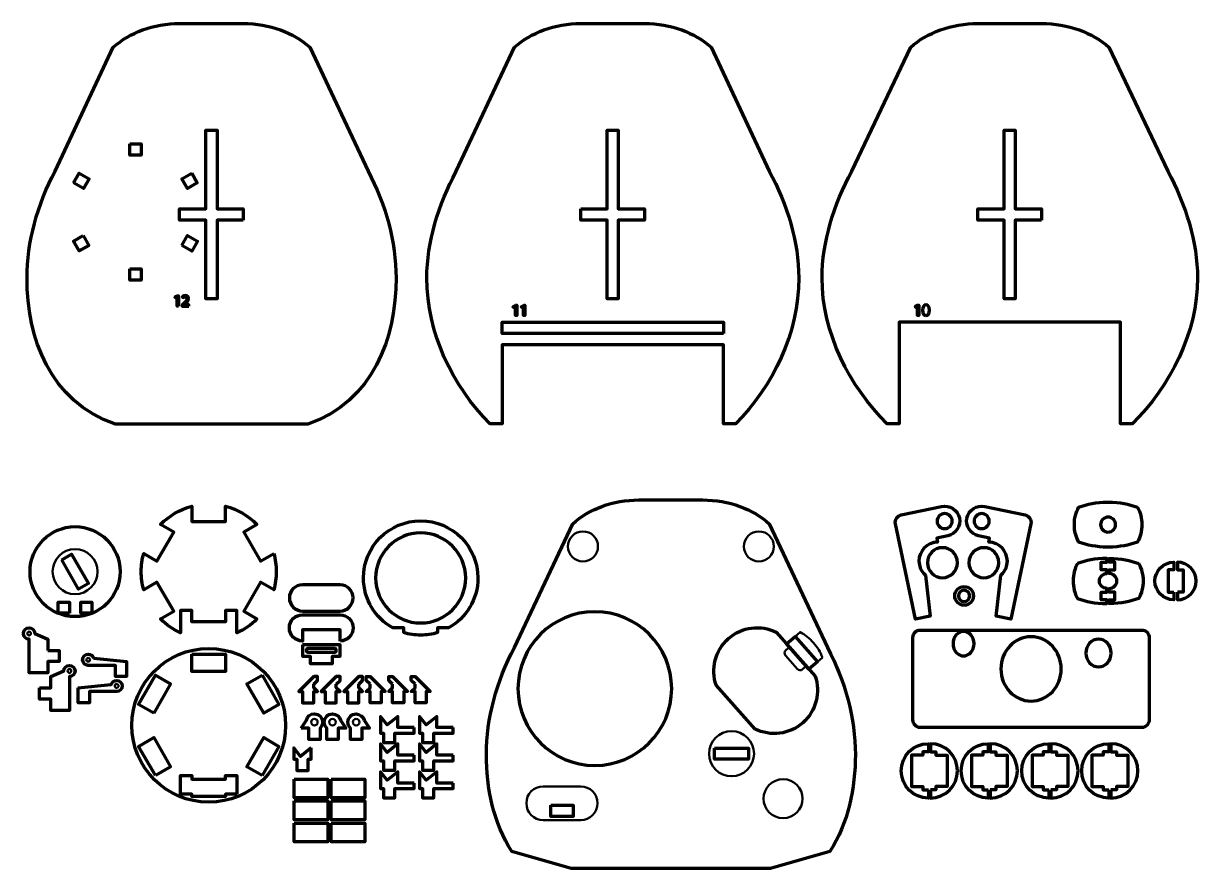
# Model space of a CAD drawing. Header units: inches. Extents: x 589 to 2016, y -1839 to -951.
# Drawn here: x 624.1 to 937.1, y -1176.3 to -950.9 of the extents above; entities that cross this region are included whole.
import ezdxf

# ---------------------------------------------------------------- set-up
doc = ezdxf.new("R2010")
doc.units = ezdxf.units.IN
doc.header["$MEASUREMENT"] = 0
doc.layers.add('Layer 1', color=7, linetype='Continuous')

# ---------------------------------------------------------------- blocks, each defined once
blk = doc.blocks.new('block 291')
at = {"layer": 'Layer 1', "color": 18, "lineweight": 80, "true_color": 0x010101}
blk.add_open_spline([(714.91, -1136.74), (714.68, -1135.77), (713.81, -1135.04), (712.77, -1135.04), (711.56, -1135.04), (710.58, -1136.03), (710.58, -1137.24), (710.58, -1137.88), (710.85, -1138.45), (711.27, -1138.85), (711.27, -1138.85), (711.27, -1141.84), (711.27, -1141.84), (711.27, -1141.84), (714.28, -1141.84), (714.28, -1141.84), (714.28, -1141.84), (714.28, -1138.85), (714.28, -1138.85), (714.28, -1138.85), (716.33, -1138.85), (716.33, -1138.85), (716.33, -1138.85), (714.91, -1136.74), (714.91, -1136.74)], degree=3, knots=[0, 0, 0, 0, 1, 1, 1, 2, 2, 2, 3, 3, 3, 4, 4, 4, 5, 5, 5, 6, 6, 6, 7, 7, 7, 8, 8, 8, 8], dxfattribs=at)
at = {"layer": 'Layer 1', "color": 240, "lineweight": 50, "true_color": 0xec2227}
blk.add_open_spline([(712.77, -1136.37), (713.25, -1136.37), (713.64, -1136.76), (713.64, -1137.24), (713.64, -1137.72), (713.25, -1138.11), (712.77, -1138.11), (712.29, -1138.11), (711.91, -1137.72), (711.91, -1137.24), (711.91, -1136.76), (712.29, -1136.37), (712.77, -1136.37)], degree=3, knots=[0, 0, 0, 0, 1, 1, 1, 2, 2, 2, 3, 3, 3, 4, 4, 4, 4], dxfattribs=at)
blk = doc.blocks.new('block 292')
at = {"layer": 'Layer 1', "color": 18, "lineweight": 80, "true_color": 0x010101}
blk.add_open_spline([(708.61, -1136.74), (708.38, -1135.77), (707.51, -1135.04), (706.47, -1135.04), (705.26, -1135.04), (704.27, -1136.03), (704.27, -1137.24), (704.27, -1137.88), (704.54, -1138.45), (704.97, -1138.85), (704.97, -1138.85), (704.97, -1141.84), (704.97, -1141.84), (704.97, -1141.84), (707.97, -1141.84), (707.97, -1141.84), (707.97, -1141.84), (707.97, -1138.85), (707.97, -1138.85), (707.97, -1138.85), (710.03, -1138.85), (710.03, -1138.85), (710.03, -1138.85), (708.61, -1136.74), (708.61, -1136.74)], degree=3, knots=[0, 0, 0, 0, 1, 1, 1, 2, 2, 2, 3, 3, 3, 4, 4, 4, 5, 5, 5, 6, 6, 6, 7, 7, 7, 8, 8, 8, 8], dxfattribs=at)
at = {"layer": 'Layer 1', "color": 240, "lineweight": 50, "true_color": 0xec2227}
blk.add_open_spline([(706.47, -1136.37), (706.95, -1136.37), (707.34, -1136.76), (707.34, -1137.24), (707.34, -1137.72), (706.95, -1138.11), (706.47, -1138.11), (705.99, -1138.11), (705.6, -1137.72), (705.6, -1137.24), (705.6, -1136.76), (705.99, -1136.37), (706.47, -1136.37)], degree=3, knots=[0, 0, 0, 0, 1, 1, 1, 2, 2, 2, 3, 3, 3, 4, 4, 4, 4], dxfattribs=at)
blk = doc.blocks.new('block 293')
at = {"layer": 'Layer 1', "color": 18, "lineweight": 80, "true_color": 0x010101}
blk.add_open_spline([(698.07, -1138.85), (698.07, -1138.85), (700.13, -1138.85), (700.13, -1138.85), (700.13, -1138.85), (700.13, -1141.84), (700.13, -1141.84), (700.13, -1141.84), (703.13, -1141.84), (703.13, -1141.84), (703.13, -1141.84), (703.13, -1138.85), (703.13, -1138.85), (703.56, -1138.44), (703.83, -1137.88), (703.83, -1137.24), (703.83, -1136.03), (702.85, -1135.04), (701.63, -1135.04), (700.6, -1135.04), (699.73, -1135.76), (699.49, -1136.73), (699.49, -1136.73), (698.07, -1138.85), (698.07, -1138.85)], degree=3, knots=[0, 0, 0, 0, 1, 1, 1, 2, 2, 2, 3, 3, 3, 4, 4, 4, 5, 5, 5, 6, 6, 6, 7, 7, 7, 8, 8, 8, 8], dxfattribs=at)
at = {"layer": 'Layer 1', "color": 240, "lineweight": 50, "true_color": 0xec2227}
blk.add_open_spline([(701.63, -1136.37), (702.11, -1136.37), (702.5, -1136.76), (702.5, -1137.24), (702.5, -1137.72), (702.11, -1138.11), (701.63, -1138.11), (701.15, -1138.11), (700.76, -1137.72), (700.76, -1137.24), (700.76, -1136.76), (701.15, -1136.37), (701.63, -1136.37)], degree=3, knots=[0, 0, 0, 0, 1, 1, 1, 2, 2, 2, 3, 3, 3, 4, 4, 4, 4], dxfattribs=at)
blk = doc.blocks.new('block 294')
at = {"layer": 'Layer 1', "color": 18, "lineweight": 80, "true_color": 0x010101}
blk.add_open_spline([(642.76, -1120.17), (642.57, -1119.56), (642, -1119.11), (641.33, -1119.11), (640.5, -1119.11), (639.83, -1119.78), (639.83, -1120.61), (639.83, -1121.44), (640.5, -1122.11), (641.33, -1122.11), (641.33, -1122.11), (648.58, -1122.11), (648.58, -1122.11), (648.58, -1122.11), (648.58, -1125.11), (648.58, -1125.11), (648.58, -1125.11), (651.58, -1125.11), (651.58, -1125.11), (651.58, -1125.11), (651.58, -1122.11), (651.58, -1122.11), (651.58, -1122.11), (651.58, -1121.11), (651.58, -1121.11), (651.58, -1121.11), (642.76, -1120.17), (642.76, -1120.17)], degree=3, knots=[0, 0, 0, 0, 1, 1, 1, 2, 2, 2, 3, 3, 3, 4, 4, 4, 5, 5, 5, 6, 6, 6, 7, 7, 7, 8, 8, 8, 9, 9, 9, 9], dxfattribs=at)
at = {"layer": 'Layer 1', "color": 240, "lineweight": 50, "true_color": 0xec2227}
blk.add_open_spline([(641.33, -1120.11), (641.61, -1120.11), (641.83, -1120.33), (641.83, -1120.61), (641.83, -1120.89), (641.61, -1121.11), (641.33, -1121.11), (641.05, -1121.11), (640.83, -1120.89), (640.83, -1120.61), (640.83, -1120.33), (641.05, -1120.11), (641.33, -1120.11)], degree=3, knots=[0, 0, 0, 0, 1, 1, 1, 2, 2, 2, 3, 3, 3, 4, 4, 4, 4], dxfattribs=at)
blk = doc.blocks.new('block 295')
at = {"layer": 'Layer 1', "color": 18, "lineweight": 80, "true_color": 0x010101}
for points in [[(634.28, -1093.96), (636.88, -1092.46), (641.38, -1100.26), (638.78, -1101.75), (634.28, -1093.96)], [(636.33, -1108.21), (633.33, -1108.21), (633.33, -1105.21), (636.33, -1105.21), (636.33, -1108.21)], [(642.33, -1108.21), (639.33, -1108.21), (639.33, -1105.21), (642.33, -1105.21), (642.33, -1108.21)]]:
    blk.add_lwpolyline(points, dxfattribs=at)
blk.add_open_spline([(637.83, -1085.11), (631.2, -1085.11), (625.83, -1090.48), (625.83, -1097.11), (625.83, -1103.74), (631.2, -1109.11), (637.83, -1109.11), (644.46, -1109.11), (649.83, -1103.74), (649.83, -1097.11), (649.83, -1090.48), (644.46, -1085.11), (637.83, -1085.11)], degree=3, knots=[0, 0, 0, 0, 1, 1, 1, 2, 2, 2, 3, 3, 3, 4, 4, 4, 4], dxfattribs=at)
at = {"layer": 'Layer 1', "color": 240, "lineweight": 50, "true_color": 0xec2227}
blk.add_open_spline([(637.83, -1091.11), (641.15, -1091.11), (643.83, -1093.8), (643.83, -1097.11), (643.83, -1100.42), (641.15, -1103.11), (637.83, -1103.11), (634.52, -1103.11), (631.83, -1100.42), (631.83, -1097.11), (631.83, -1093.8), (634.52, -1091.11), (637.83, -1091.11)], degree=3, knots=[0, 0, 0, 0, 1, 1, 1, 2, 2, 2, 3, 3, 3, 4, 4, 4, 4], dxfattribs=at)
blk = doc.blocks.new('block 296')
at = {"layer": 'Layer 1', "color": 18, "lineweight": 80, "true_color": 0x010101}
blk.add_open_spline([(630.58, -1118.11), (630.58, -1118.11), (630.58, -1115.11), (630.58, -1115.11), (630.58, -1115.11), (627.08, -1113.61), (627.08, -1113.61), (627.08, -1112.78), (626.41, -1112.11), (625.58, -1112.11), (624.75, -1112.11), (624.08, -1112.78), (624.08, -1113.61), (624.08, -1114.44), (624.75, -1115.11), (625.58, -1115.11), (625.58, -1115.11), (625.58, -1124.11), (625.58, -1124.11), (625.58, -1124.11), (630.58, -1124.11), (630.58, -1124.11), (630.58, -1124.11), (630.58, -1121.11), (630.58, -1121.11), (630.58, -1121.11), (633.58, -1121.11), (633.58, -1121.11), (633.58, -1121.11), (633.58, -1118.11), (633.58, -1118.11), (633.58, -1118.11), (630.58, -1118.11), (630.58, -1118.11)], degree=3, knots=[0, 0, 0, 0, 1, 1, 1, 2, 2, 2, 3, 3, 3, 4, 4, 4, 5, 5, 5, 6, 6, 6, 7, 7, 7, 8, 8, 8, 9, 9, 9, 10, 10, 10, 11, 11, 11, 11], dxfattribs=at)
at = {"layer": 'Layer 1', "color": 240, "lineweight": 50, "true_color": 0xec2227}
blk.add_open_spline([(625.58, -1113.11), (625.86, -1113.11), (626.08, -1113.33), (626.08, -1113.61), (626.08, -1113.89), (625.86, -1114.11), (625.58, -1114.11), (625.3, -1114.11), (625.08, -1113.89), (625.08, -1113.61), (625.08, -1113.33), (625.3, -1113.11), (625.58, -1113.11)], degree=3, knots=[0, 0, 0, 0, 1, 1, 1, 2, 2, 2, 3, 3, 3, 4, 4, 4, 4], dxfattribs=at)
blk = doc.blocks.new('block 297')
at = {"layer": 'Layer 1', "color": 18, "lineweight": 80, "true_color": 0x010101}
blk.add_open_spline([(638.66, -1128.11), (638.66, -1128.11), (638.66, -1129.11), (638.66, -1129.11), (638.66, -1129.11), (638.66, -1132.11), (638.66, -1132.11), (638.66, -1132.11), (641.66, -1132.11), (641.66, -1132.11), (641.66, -1132.11), (641.66, -1129.11), (641.66, -1129.11), (641.66, -1129.11), (648.92, -1129.11), (648.92, -1129.11), (649.74, -1129.11), (650.42, -1128.44), (650.42, -1127.61), (650.42, -1126.78), (649.74, -1126.11), (648.92, -1126.11), (648.24, -1126.11), (647.68, -1126.56), (647.49, -1127.17), (647.49, -1127.17), (638.66, -1128.11), (638.66, -1128.11)], degree=3, knots=[0, 0, 0, 0, 1, 1, 1, 2, 2, 2, 3, 3, 3, 4, 4, 4, 5, 5, 5, 6, 6, 6, 7, 7, 7, 8, 8, 8, 9, 9, 9, 9], dxfattribs=at)
at = {"layer": 'Layer 1', "color": 240, "lineweight": 50, "true_color": 0xec2227}
blk.add_open_spline([(648.91, -1127.11), (649.19, -1127.11), (649.41, -1127.33), (649.41, -1127.61), (649.41, -1127.89), (649.19, -1128.11), (648.91, -1128.11), (648.63, -1128.11), (648.41, -1127.89), (648.41, -1127.61), (648.41, -1127.33), (648.63, -1127.11), (648.91, -1127.11)], degree=3, knots=[0, 0, 0, 0, 1, 1, 1, 2, 2, 2, 3, 3, 3, 4, 4, 4, 4], dxfattribs=at)
blk = doc.blocks.new('block 298')
at = {"layer": 'Layer 1', "color": 18, "lineweight": 80, "true_color": 0x010101}
blk.add_open_spline([(628.33, -1128.11), (628.33, -1128.11), (628.33, -1131.11), (628.33, -1131.11), (628.33, -1131.11), (631.33, -1131.11), (631.33, -1131.11), (631.33, -1131.11), (631.33, -1134.11), (631.33, -1134.11), (631.33, -1134.11), (636.33, -1134.11), (636.33, -1134.11), (636.33, -1134.11), (636.33, -1125.11), (636.33, -1125.11), (637.16, -1125.11), (637.83, -1124.44), (637.83, -1123.61), (637.83, -1122.78), (637.16, -1122.11), (636.33, -1122.11), (635.5, -1122.11), (634.83, -1122.78), (634.83, -1123.61), (634.83, -1123.61), (631.33, -1125.11), (631.33, -1125.11), (631.33, -1125.11), (631.33, -1128.11), (631.33, -1128.11), (631.33, -1128.11), (628.33, -1128.11), (628.33, -1128.11)], degree=3, knots=[0, 0, 0, 0, 1, 1, 1, 2, 2, 2, 3, 3, 3, 4, 4, 4, 5, 5, 5, 6, 6, 6, 7, 7, 7, 8, 8, 8, 9, 9, 9, 10, 10, 10, 11, 11, 11, 11], dxfattribs=at)
at = {"layer": 'Layer 1', "color": 240, "lineweight": 50, "true_color": 0xec2227}
blk.add_open_spline([(636.33, -1123.11), (636.61, -1123.11), (636.83, -1123.33), (636.83, -1123.61), (636.83, -1123.89), (636.61, -1124.11), (636.33, -1124.11), (636.05, -1124.11), (635.83, -1123.89), (635.83, -1123.61), (635.83, -1123.33), (636.05, -1123.11), (636.33, -1123.11)], degree=3, knots=[0, 0, 0, 0, 1, 1, 1, 2, 2, 2, 3, 3, 3, 4, 4, 4, 4], dxfattribs=at)
blk = doc.blocks.new('block 299')
at = {"layer": 'Layer 1', "color": 18, "lineweight": 80, "true_color": 0x010101}
for points in [[(905.07, -1094.96), (907.48, -1094.11), (909.56, -1093.6), (912.92, -1093.6), (912.92, -1093.6), (912.92, -1094.6), (912.92, -1094.6), (912.92, -1094.6), (911.43, -1094.6), (911.43, -1094.6), (911.43, -1094.6), (911.43, -1096.6), (911.43, -1096.6), (911.43, -1096.6), (912.92, -1096.6), (912.92, -1096.6), (912.92, -1096.6), (912.92, -1097.6), (912.92, -1097.6), (911.82, -1097.6), (910.92, -1098.5), (910.92, -1099.6), (910.92, -1100.71), (911.82, -1101.6), (912.92, -1101.6), (912.92, -1101.6), (912.92, -1102.6), (912.92, -1102.6), (912.92, -1102.6), (911.42, -1102.6), (911.42, -1102.6), (911.42, -1102.6), (911.42, -1104.6), (911.42, -1104.6), (911.42, -1104.6), (912.92, -1104.6), (912.92, -1104.6), (912.92, -1104.6), (912.92, -1105.6), (912.92, -1105.6), (909.56, -1105.6), (907.48, -1105.1), (905.07, -1104.25), (904.34, -1102.86), (903.92, -1101.28), (903.92, -1099.6), (903.92, -1097.92), (904.34, -1096.34), (905.07, -1094.96)], [(921.42, -1094.96), (919.01, -1094.11), (916.93, -1093.6), (913.57, -1093.6), (913.57, -1093.6), (913.57, -1094.6), (913.57, -1094.6), (913.57, -1094.6), (915.06, -1094.6), (915.06, -1094.6), (915.06, -1094.6), (915.06, -1096.6), (915.06, -1096.6), (915.06, -1096.6), (913.57, -1096.6), (913.57, -1096.6), (913.57, -1096.6), (913.57, -1097.6), (913.57, -1097.6), (914.67, -1097.6), (915.57, -1098.5), (915.57, -1099.6), (915.57, -1100.71), (914.67, -1101.6), (913.57, -1101.6), (913.57, -1101.6), (913.57, -1102.6), (913.57, -1102.6), (913.57, -1102.6), (915.07, -1102.6), (915.07, -1102.6), (915.07, -1102.6), (915.07, -1104.6), (915.07, -1104.6), (915.07, -1104.6), (913.57, -1104.6), (913.57, -1104.6), (913.57, -1104.6), (913.57, -1105.6), (913.57, -1105.6), (916.93, -1105.6), (919.01, -1105.1), (921.42, -1104.25), (922.15, -1102.86), (922.57, -1101.28), (922.57, -1099.6), (922.57, -1097.92), (922.15, -1096.34), (921.42, -1094.96)]]:
    blk.add_open_spline(points, degree=3, knots=[0, 0, 0, 0, 1, 1, 1, 2, 2, 2, 3, 3, 3, 4, 4, 4, 5, 5, 5, 6, 6, 6, 7, 7, 7, 8, 8, 8, 9, 9, 9, 10, 10, 10, 11, 11, 11, 12, 12, 12, 13, 13, 13, 14, 14, 14, 15, 15, 15, 16, 16, 16, 16], dxfattribs=at)
blk = doc.blocks.new('block 302')
at = {"layer": 'Layer 1', "color": 18, "lineweight": 80, "true_color": 0x010101}
for points in [[(913.44, -1155.29), (913.44, -1155.29), (911.94, -1155.29), (911.94, -1155.29), (911.94, -1155.29), (911.94, -1154.45), (911.94, -1154.45), (911.94, -1154.45), (908.94, -1154.45), (908.94, -1154.45), (908.94, -1154.45), (908.94, -1146.04), (908.94, -1146.04), (908.94, -1146.04), (911.94, -1146.04), (911.94, -1146.04), (911.94, -1146.04), (911.94, -1145.2), (911.94, -1145.2), (911.94, -1145.2), (913.44, -1145.2), (913.44, -1145.2), (913.44, -1145.2), (913.44, -1143), (913.44, -1143), (909.44, -1143), (906.2, -1146.24), (906.2, -1150.24), (906.2, -1154.24), (909.44, -1157.49), (913.44, -1157.49), (913.44, -1157.49), (913.44, -1155.29), (913.44, -1155.29)], [(913.96, -1155.29), (913.96, -1155.29), (915.46, -1155.29), (915.46, -1155.29), (915.46, -1155.29), (915.46, -1154.45), (915.46, -1154.45), (915.46, -1154.45), (918.46, -1154.45), (918.46, -1154.45), (918.46, -1154.45), (918.46, -1146.04), (918.46, -1146.04), (918.46, -1146.04), (915.46, -1146.04), (915.46, -1146.04), (915.46, -1146.04), (915.46, -1145.2), (915.46, -1145.2), (915.46, -1145.2), (913.96, -1145.2), (913.96, -1145.2), (913.96, -1145.2), (913.96, -1143), (913.96, -1143), (917.96, -1143), (921.2, -1146.24), (921.2, -1150.24), (921.2, -1154.24), (917.96, -1157.49), (913.96, -1157.49), (913.96, -1157.49), (913.96, -1155.29), (913.96, -1155.29)]]:
    blk.add_open_spline(points, degree=3, knots=[0, 0, 0, 0, 1, 1, 1, 2, 2, 2, 3, 3, 3, 4, 4, 4, 5, 5, 5, 6, 6, 6, 7, 7, 7, 8, 8, 8, 9, 9, 9, 10, 10, 10, 11, 11, 11, 11], dxfattribs=at)
blk = doc.blocks.new('block 303')
at = {"layer": 'Layer 1', "color": 18, "lineweight": 80, "true_color": 0x010101}
for points in [[(897.46, -1155.29), (897.46, -1155.29), (895.96, -1155.29), (895.96, -1155.29), (895.96, -1155.29), (895.96, -1154.45), (895.96, -1154.45), (895.96, -1154.45), (892.96, -1154.45), (892.96, -1154.45), (892.96, -1154.45), (892.96, -1146.04), (892.96, -1146.04), (892.96, -1146.04), (895.96, -1146.04), (895.96, -1146.04), (895.96, -1146.04), (895.96, -1145.2), (895.96, -1145.2), (895.96, -1145.2), (897.46, -1145.2), (897.46, -1145.2), (897.46, -1145.2), (897.46, -1143), (897.46, -1143), (893.46, -1143), (890.22, -1146.24), (890.22, -1150.24), (890.22, -1154.24), (893.46, -1157.49), (897.46, -1157.49), (897.46, -1157.49), (897.46, -1155.29), (897.46, -1155.29)], [(897.98, -1155.29), (897.98, -1155.29), (899.48, -1155.29), (899.48, -1155.29), (899.48, -1155.29), (899.48, -1154.45), (899.48, -1154.45), (899.48, -1154.45), (902.48, -1154.45), (902.48, -1154.45), (902.48, -1154.45), (902.48, -1146.04), (902.48, -1146.04), (902.48, -1146.04), (899.48, -1146.04), (899.48, -1146.04), (899.48, -1146.04), (899.48, -1145.2), (899.48, -1145.2), (899.48, -1145.2), (897.98, -1145.2), (897.98, -1145.2), (897.98, -1145.2), (897.98, -1143), (897.98, -1143), (901.98, -1143), (905.22, -1146.24), (905.22, -1150.24), (905.22, -1154.24), (901.98, -1157.49), (897.98, -1157.49), (897.98, -1157.49), (897.98, -1155.29), (897.98, -1155.29)]]:
    blk.add_open_spline(points, degree=3, knots=[0, 0, 0, 0, 1, 1, 1, 2, 2, 2, 3, 3, 3, 4, 4, 4, 5, 5, 5, 6, 6, 6, 7, 7, 7, 8, 8, 8, 9, 9, 9, 10, 10, 10, 11, 11, 11, 11], dxfattribs=at)
blk = doc.blocks.new('block 304')
at = {"layer": 'Layer 1', "color": 18, "lineweight": 80, "true_color": 0x010101}
for points in [[(881.31, -1155.29), (881.31, -1155.29), (879.81, -1155.29), (879.81, -1155.29), (879.81, -1155.29), (879.81, -1154.45), (879.81, -1154.45), (879.81, -1154.45), (876.81, -1154.45), (876.81, -1154.45), (876.81, -1154.45), (876.81, -1146.04), (876.81, -1146.04), (876.81, -1146.04), (879.81, -1146.04), (879.81, -1146.04), (879.81, -1146.04), (879.81, -1145.2), (879.81, -1145.2), (879.81, -1145.2), (881.31, -1145.2), (881.31, -1145.2), (881.31, -1145.2), (881.31, -1143), (881.31, -1143), (877.31, -1143), (874.07, -1146.24), (874.07, -1150.24), (874.07, -1154.24), (877.31, -1157.49), (881.31, -1157.49), (881.31, -1157.49), (881.31, -1155.29), (881.31, -1155.29)], [(881.83, -1155.29), (881.83, -1155.29), (883.33, -1155.29), (883.33, -1155.29), (883.33, -1155.29), (883.33, -1154.45), (883.33, -1154.45), (883.33, -1154.45), (886.33, -1154.45), (886.33, -1154.45), (886.33, -1154.45), (886.33, -1146.04), (886.33, -1146.04), (886.33, -1146.04), (883.33, -1146.04), (883.33, -1146.04), (883.33, -1146.04), (883.33, -1145.2), (883.33, -1145.2), (883.33, -1145.2), (881.83, -1145.2), (881.83, -1145.2), (881.83, -1145.2), (881.83, -1143), (881.83, -1143), (885.83, -1143), (889.07, -1146.24), (889.07, -1150.24), (889.07, -1154.24), (885.83, -1157.49), (881.83, -1157.49), (881.83, -1157.49), (881.83, -1155.29), (881.83, -1155.29)]]:
    blk.add_open_spline(points, degree=3, knots=[0, 0, 0, 0, 1, 1, 1, 2, 2, 2, 3, 3, 3, 4, 4, 4, 5, 5, 5, 6, 6, 6, 7, 7, 7, 8, 8, 8, 9, 9, 9, 10, 10, 10, 11, 11, 11, 11], dxfattribs=at)
blk = doc.blocks.new('block 305')
at = {"layer": 'Layer 1', "color": 18, "lineweight": 80, "true_color": 0x010101}
for points in [[(865.33, -1155.29), (865.33, -1155.29), (863.83, -1155.29), (863.83, -1155.29), (863.83, -1155.29), (863.83, -1154.45), (863.83, -1154.45), (863.83, -1154.45), (860.83, -1154.45), (860.83, -1154.45), (860.83, -1154.45), (860.83, -1146.04), (860.83, -1146.04), (860.83, -1146.04), (863.83, -1146.04), (863.83, -1146.04), (863.83, -1146.04), (863.83, -1145.2), (863.83, -1145.2), (863.83, -1145.2), (865.33, -1145.2), (865.33, -1145.2), (865.33, -1145.2), (865.33, -1143), (865.33, -1143), (861.33, -1143), (858.09, -1146.24), (858.09, -1150.24), (858.09, -1154.24), (861.33, -1157.49), (865.33, -1157.49), (865.33, -1157.49), (865.33, -1155.29), (865.33, -1155.29)], [(865.85, -1155.29), (865.85, -1155.29), (867.35, -1155.29), (867.35, -1155.29), (867.35, -1155.29), (867.35, -1154.45), (867.35, -1154.45), (867.35, -1154.45), (870.35, -1154.45), (870.35, -1154.45), (870.35, -1154.45), (870.35, -1146.04), (870.35, -1146.04), (870.35, -1146.04), (867.35, -1146.04), (867.35, -1146.04), (867.35, -1146.04), (867.35, -1145.2), (867.35, -1145.2), (867.35, -1145.2), (865.85, -1145.2), (865.85, -1145.2), (865.85, -1145.2), (865.85, -1143), (865.85, -1143), (869.85, -1143), (873.09, -1146.24), (873.09, -1150.24), (873.09, -1154.24), (869.85, -1157.49), (865.85, -1157.49), (865.85, -1157.49), (865.85, -1155.29), (865.85, -1155.29)]]:
    blk.add_open_spline(points, degree=3, knots=[0, 0, 0, 0, 1, 1, 1, 2, 2, 2, 3, 3, 3, 4, 4, 4, 5, 5, 5, 6, 6, 6, 7, 7, 7, 8, 8, 8, 9, 9, 9, 10, 10, 10, 11, 11, 11, 11], dxfattribs=at)
blk = doc.blocks.new('block 309')
at = {"layer": 'Layer 1', "color": 18, "lineweight": 80, "true_color": 0x010101}
blk.add_lwpolyline([(808.35, -1144.17), (817.35, -1144.17), (817.35, -1147.17), (808.35, -1147.17), (808.35, -1144.17)], dxfattribs=at)
at = {"layer": 'Layer 1', "color": 240, "lineweight": 50, "true_color": 0xec2227}
blk.add_open_spline([(812.85, -1139.67), (816.16, -1139.67), (818.85, -1142.36), (818.85, -1145.67), (818.85, -1148.98), (816.16, -1151.67), (812.85, -1151.67), (809.53, -1151.67), (806.85, -1148.98), (806.85, -1145.67), (806.85, -1142.36), (809.53, -1139.67), (812.85, -1139.67)], degree=3, knots=[0, 0, 0, 0, 1, 1, 1, 2, 2, 2, 3, 3, 3, 4, 4, 4, 4], dxfattribs=at)
blk = doc.blocks.new('block 310')
at = {"layer": 'Layer 1', "color": 18, "lineweight": 80, "true_color": 0x010101}
blk.add_lwpolyline([(764.64, -1159.38), (770.64, -1159.38), (770.64, -1162.38), (764.64, -1162.38), (764.64, -1159.38)], dxfattribs=at)
at = {"layer": 'Layer 1', "color": 240, "lineweight": 50, "true_color": 0xec2227}
blk.add_open_spline([(762.64, -1163.38), (760.16, -1163.38), (758.14, -1161.36), (758.14, -1158.87), (758.14, -1156.39), (760.16, -1154.38), (762.64, -1154.38), (762.64, -1154.38), (772.64, -1154.38), (772.64, -1154.38), (775.12, -1154.38), (777.14, -1156.39), (777.14, -1158.87), (777.14, -1161.36), (775.12, -1163.38), (772.64, -1163.38), (772.64, -1163.38), (762.64, -1163.38), (762.64, -1163.38)], degree=3, knots=[0, 0, 0, 0, 1, 1, 1, 2, 2, 2, 3, 3, 3, 4, 4, 4, 5, 5, 5, 6, 6, 6, 6], dxfattribs=at)
blk = doc.blocks.new('block 308')
at = {"layer": 'Layer 1', "color": 18, "lineweight": 80, "true_color": 0x010101}
blk.add_lwpolyline([(833.5, -1123.15), (827.54, -1116.4), (829.79, -1114.42), (835.75, -1121.16), (833.5, -1123.15)], dxfattribs=at)
at = {"layer": 'Layer 1', "color": 240, "lineweight": 50, "true_color": 0xec2227}
for points in [[(773.24, -1086.38), (775.45, -1086.38), (777.24, -1088.17), (777.24, -1090.38), (777.24, -1092.59), (775.45, -1094.38), (773.24, -1094.38), (771.03, -1094.38), (769.24, -1092.59), (769.24, -1090.38), (769.24, -1088.17), (771.03, -1086.38), (773.24, -1086.38)], [(820.14, -1086.38), (822.35, -1086.38), (824.14, -1088.17), (824.14, -1090.38), (824.14, -1092.59), (822.35, -1094.38), (820.14, -1094.38), (817.93, -1094.38), (816.14, -1092.59), (816.14, -1090.38), (816.14, -1088.17), (817.93, -1086.38), (820.14, -1086.38)], [(826.59, -1152.47), (829.46, -1152.47), (831.79, -1154.79), (831.79, -1157.66), (831.79, -1160.53), (829.46, -1162.86), (826.59, -1162.86), (823.72, -1162.86), (821.39, -1160.53), (821.39, -1157.66), (821.39, -1154.79), (823.72, -1152.47), (826.59, -1152.47)]]:
    blk.add_open_spline(points, degree=3, knots=[0, 0, 0, 0, 1, 1, 1, 2, 2, 2, 3, 3, 3, 4, 4, 4, 4], dxfattribs=at)
at = {"layer": 'Layer 1', "color": 18, "lineweight": 80, "true_color": 0x010101}
blk.add_open_spline([(819.13, -1139.11), (823.2, -1141.11), (828.25, -1140.59), (831.86, -1137.4), (835.47, -1134.21), (836.6, -1129.27), (835.12, -1124.98), (835.12, -1124.98), (824.74, -1113.25), (824.74, -1113.25), (820.67, -1111.25), (815.63, -1111.77), (812.02, -1114.96), (808.41, -1118.15), (807.28, -1123.09), (808.76, -1127.38), (808.76, -1127.38), (819.13, -1139.11), (819.13, -1139.11)], degree=3, knots=[0, 0, 0, 0, 1, 1, 1, 2, 2, 2, 3, 3, 3, 4, 4, 4, 5, 5, 5, 6, 6, 6, 6], dxfattribs=at)
at = {"layer": 'Layer 1'}
for name in ['block 309', 'block 310']:
    blk.add_blockref(name, (0, 0), dxfattribs=at)
blk = doc.blocks.new('block 307')
at = {"layer": 'Layer 1', "color": 240, "lineweight": 50, "true_color": 0xec2227}
for points in [[(837.09, -1119.98), (836.54, -1118.59), (835.74, -1117.27), (834.7, -1116.09), (833.65, -1114.9), (832.44, -1113.95), (831.13, -1113.23), (831.13, -1113.23), (829.79, -1114.42), (829.79, -1114.42), (829.79, -1114.42), (835.75, -1121.16), (835.75, -1121.16), (835.75, -1121.16), (837.09, -1119.98), (837.09, -1119.98)], [(828.27, -1117.24), (828.27, -1117.24), (827.32, -1118.08), (827.32, -1118.08), (826.9, -1118.45), (826.86, -1119.08), (827.23, -1119.49), (827.23, -1119.49), (830.4, -1123.08), (830.4, -1123.08), (830.76, -1123.49), (831.39, -1123.53), (831.81, -1123.16), (831.81, -1123.16), (832.77, -1122.32), (832.77, -1122.32)]]:
    blk.add_open_spline(points, degree=3, knots=[0, 0, 0, 0, 1, 1, 1, 2, 2, 2, 3, 3, 3, 4, 4, 4, 5, 5, 5, 5], dxfattribs=at)
at = {"layer": 'Layer 1'}
blk.add_blockref('block 308', (0, 0), dxfattribs=at)
blk = doc.blocks.new('block 306')
at = {"layer": 'Layer 1', "color": 18, "lineweight": 80, "true_color": 0x010101}
for points, knots in [([(838.4, -1117.35), (838.4, -1117.35), (822.86, -1084.34), (822.86, -1084.34), (818.6, -1080.45), (812.23, -1077.99), (805.11, -1077.99), (805.11, -1077.99), (788.24, -1077.99), (788.24, -1077.99), (781.13, -1077.99), (774.76, -1080.45), (770.5, -1084.34), (770.5, -1084.34), (754.95, -1117.35), (754.95, -1117.35), (750.22, -1126.29), (747.49, -1136.29), (747.49, -1145.87), (747.49, -1154.86), (749.42, -1164.21), (754.26, -1171.75), (754.26, -1171.75), (770.11, -1176.3), (770.11, -1176.3), (770.11, -1176.3), (823.24, -1176.3), (823.24, -1176.3), (823.24, -1176.3), (839.09, -1171.75), (839.09, -1171.75), (843.94, -1164.21), (845.87, -1154.86), (845.87, -1145.86), (845.87, -1136.29), (843.13, -1126.29), (838.4, -1117.35)], [0, 0, 0, 0, 1, 1, 1, 2, 2, 2, 3, 3, 3, 4, 4, 4, 5, 5, 5, 6, 6, 6, 7, 7, 7, 8, 8, 8, 9, 9, 9, 10, 10, 10, 11, 11, 11, 12, 12, 12, 12]), ([(776.4, -1148.8), (765.08, -1148.8), (755.91, -1139.62), (755.91, -1128.3), (755.91, -1116.98), (765.08, -1107.8), (776.4, -1107.8), (787.73, -1107.8), (796.9, -1116.98), (796.9, -1128.3), (796.9, -1139.62), (787.73, -1148.8), (776.4, -1148.8)], [0, 0, 0, 0, 1, 1, 1, 2, 2, 2, 3, 3, 3, 4, 4, 4, 4])]:
    blk.add_open_spline(points, degree=3, knots=knots, dxfattribs=at)
at = {"layer": 'Layer 1'}
blk.add_blockref('block 307', (0, 0), dxfattribs=at)
blk = doc.blocks.new('block 311')
at = {"layer": 'Layer 1', "color": 18, "lineweight": 80, "true_color": 0x010101}
for points in [[(652.44, -983.03), (655.44, -983.03), (655.44, -986.03), (652.44, -986.03), (652.44, -983.03)], [(637.45, -993.41), (638.95, -990.82), (641.55, -992.32), (640.05, -994.92), (637.45, -993.41)], [(668.92, -990.81), (670.42, -993.41), (667.83, -994.91), (666.33, -992.31), (668.92, -990.81)], [(640.02, -1007.48), (641.52, -1010.08), (638.92, -1011.58), (637.42, -1008.98), (640.02, -1007.48)], [(666.33, -1010.09), (667.83, -1007.49), (670.43, -1008.99), (668.93, -1011.59), (666.33, -1010.09)], [(652.44, -1016.38), (655.44, -1016.38), (655.44, -1019.39), (652.44, -1019.39), (652.44, -1016.38)]]:
    blk.add_lwpolyline(points, dxfattribs=at)

msp = doc.modelspace()

# ---------------------------------------------------------------- linework, layer by layer
at = {"layer": 'Layer 1', "color": 18, "lineweight": 80, "true_color": 0x010101}
for points in [[(682.67, -1003.34), (675.67, -1003.34), (675.67, -1024.34), (672.67, -1024.34), (672.67, -1003.34), (665.67, -1003.34), (665.67, -1000.34), (672.67, -1000.34), (672.67, -979.34), (675.67, -979.34), (675.67, -1000.34), (682.67, -1000.34), (682.67, -1003.34)], [(772.65, -1000.34), (779.65, -1000.34), (779.65, -979.34), (782.66, -979.34), (782.66, -1000.34), (789.65, -1000.34), (789.65, -1003.34), (782.65, -1003.34), (782.65, -1024.34), (779.65, -1024.34), (779.65, -1003.34), (772.65, -1003.34), (772.65, -1000.34), (772.65, -1000.34)], [(895.49, -1003.34), (888.49, -1003.34), (888.49, -1024.34), (885.49, -1024.34), (885.49, -1003.34), (878.48, -1003.34), (878.48, -1000.34), (885.49, -1000.34), (885.49, -979.34), (888.49, -979.34), (888.49, -1000.34), (895.49, -1000.34), (895.49, -1003.34)], [(665.42, -1026.27), (665.06, -1026.27), (665.06, -1023.86), (665.05, -1023.86), (664.57, -1024.12), (664.5, -1023.84), (665.1, -1023.52), (665.42, -1023.52), (665.42, -1026.27)], [(755.27, -1026.03), (755.58, -1026.03), (755.58, -1028.78), (755.22, -1028.78), (755.22, -1026.38), (755.22, -1026.38), (754.74, -1026.63), (754.67, -1026.35), (755.27, -1026.03)], [(757.44, -1026.03), (757.76, -1026.03), (757.76, -1028.78), (757.39, -1028.78), (757.39, -1026.38), (757.39, -1026.38), (757.39, -1026.38), (756.91, -1026.63), (756.84, -1026.35), (757.44, -1026.03)], [(862.79, -1028.78), (862.43, -1028.78), (862.43, -1026.37), (862.42, -1026.37), (861.95, -1026.63), (861.87, -1026.34), (862.47, -1026.02), (862.79, -1026.02), (862.79, -1028.78), (862.79, -1028.78)], [(810.73, -1033.58), (751.69, -1033.58), (751.69, -1030.58), (810.73, -1030.58), (810.73, -1033.58)], [(698.47, -1116.61), (698.47, -1119.61), (700.47, -1119.61), (700.47, -1121.61), (706.48, -1121.61), (706.48, -1119.61), (708.48, -1119.61), (708.48, -1116.61), (698.47, -1116.61)], [(668.97, -1119.11), (677.97, -1119.11), (677.97, -1123.76), (668.97, -1123.76), (668.97, -1119.11)], [(658.79, -1134.83), (654.77, -1132.51), (659.27, -1124.71), (663.29, -1127.04), (658.79, -1134.83)], [(687.68, -1124.71), (692.18, -1132.51), (688.15, -1134.84), (683.65, -1127.04), (687.68, -1124.71)], [(701.47, -1127.11), (702.47, -1126.11), (702.47, -1125.11), (701.47, -1125.11), (697.47, -1129.11), (698.47, -1129.11), (698.47, -1132.11), (701.47, -1132.11), (701.47, -1129.11), (702.47, -1129.11), (701.47, -1128.11), (701.47, -1127.11)], [(707.47, -1127.11), (708.47, -1126.11), (708.47, -1125.11), (707.47, -1125.11), (703.47, -1129.11), (704.47, -1129.11), (704.47, -1132.11), (707.47, -1132.11), (707.47, -1129.11), (708.47, -1129.11), (707.47, -1128.11), (707.47, -1127.11)], [(713.47, -1127.11), (714.47, -1126.11), (714.47, -1125.11), (713.47, -1125.11), (709.47, -1129.11), (710.47, -1129.11), (710.47, -1132.11), (713.47, -1132.11), (713.47, -1129.11), (714.47, -1129.11), (713.47, -1128.11), (713.47, -1127.11)], [(716.47, -1127.11), (715.47, -1126.11), (715.47, -1125.11), (716.47, -1125.11), (720.47, -1129.11), (719.47, -1129.11), (719.47, -1132.11), (716.47, -1132.11), (716.47, -1129.11), (715.47, -1129.11), (716.47, -1128.11), (716.47, -1127.11)], [(722.47, -1127.11), (721.47, -1126.11), (721.47, -1125.11), (722.47, -1125.11), (726.47, -1129.11), (725.47, -1129.11), (725.47, -1132.11), (722.47, -1132.11), (722.47, -1129.11), (721.47, -1129.11), (722.47, -1128.11), (722.47, -1127.11)], [(728.47, -1127.11), (727.47, -1126.11), (727.47, -1125.11), (728.47, -1125.11), (732.47, -1129.11), (731.47, -1129.11), (731.47, -1132.11), (728.47, -1132.11), (728.47, -1129.11), (727.47, -1129.11), (728.47, -1128.11), (728.47, -1127.11)], [(728.22, -1138.71), (723.9, -1138.71), (723.9, -1135.71), (721.06, -1137.98), (719.25, -1135.71), (719.25, -1140.21), (720.07, -1140.21), (720.07, -1142.68), (723.07, -1142.68), (723.07, -1140.21), (728.22, -1140.21), (728.22, -1138.71)], [(738.63, -1138.71), (734.31, -1138.71), (734.31, -1135.71), (731.47, -1137.98), (729.66, -1135.71), (729.66, -1140.21), (730.48, -1140.21), (730.48, -1142.68), (733.48, -1142.68), (733.48, -1140.21), (738.63, -1140.21), (738.63, -1138.71)], [(659.26, -1151.51), (654.76, -1143.71), (658.79, -1141.38), (663.29, -1149.18), (659.26, -1151.51)], [(687.67, -1151.51), (683.65, -1149.18), (688.15, -1141.39), (692.17, -1143.72), (687.67, -1151.51)], [(700.8, -1144.11), (697.96, -1146.38), (696.15, -1144.11), (696.15, -1147.11), (696.97, -1147.11), (696.97, -1150.11), (699.97, -1150.11), (699.97, -1147.11), (700.8, -1147.11), (700.8, -1144.11)], [(728.22, -1146.08), (723.9, -1146.08), (723.9, -1143.08), (721.06, -1145.35), (719.25, -1143.08), (719.25, -1147.58), (720.07, -1147.58), (720.07, -1150.04), (723.07, -1150.04), (723.07, -1147.58), (728.22, -1147.58), (728.22, -1146.08)], [(738.63, -1146.08), (734.31, -1146.08), (734.31, -1143.08), (731.47, -1145.35), (729.66, -1143.08), (729.66, -1147.58), (730.48, -1147.58), (730.48, -1150.04), (733.48, -1150.04), (733.48, -1147.58), (738.63, -1147.58), (738.63, -1146.08)], [(680.97, -1156.45), (677.97, -1156.45), (677.97, -1157.11), (668.96, -1157.11), (668.96, -1156.45), (665.96, -1156.45), (665.96, -1151.45), (668.96, -1151.45), (668.96, -1152.46), (677.97, -1152.46), (677.97, -1151.45), (680.97, -1151.45), (680.97, -1156.45)], [(728.22, -1153.49), (723.9, -1153.49), (723.9, -1150.49), (721.06, -1152.76), (719.25, -1150.49), (719.25, -1154.99), (720.07, -1154.99), (720.07, -1157.46), (723.07, -1157.46), (723.07, -1154.99), (728.22, -1154.99), (728.22, -1153.49)], [(738.63, -1153.49), (734.31, -1153.49), (734.31, -1150.49), (731.47, -1152.76), (729.66, -1150.49), (729.66, -1154.99), (730.48, -1154.99), (730.48, -1157.46), (733.48, -1157.46), (733.48, -1154.99), (738.63, -1154.99), (738.63, -1153.49)], [(696.26, -1152.46), (705.26, -1152.46), (705.26, -1157.46), (696.26, -1157.46), (696.26, -1152.46)], [(706.08, -1152.46), (715.08, -1152.46), (715.08, -1157.46), (706.08, -1157.46), (706.08, -1152.46)], [(696.26, -1158.27), (705.26, -1158.27), (705.26, -1163.27), (696.26, -1163.27), (696.26, -1158.27)], [(706.08, -1158.27), (715.08, -1158.27), (715.08, -1163.27), (706.08, -1163.27), (706.08, -1158.27)], [(696.26, -1164.17), (705.26, -1164.17), (705.26, -1169.18), (696.26, -1169.18), (696.26, -1164.17)], [(706.08, -1164.17), (715.08, -1164.17), (715.08, -1169.18), (706.08, -1169.18), (706.08, -1164.17)]]:
    msp.add_lwpolyline(points, dxfattribs=at)
for points, knots in [([(715.93, -990.25), (715.93, -990.25), (700.39, -957.24), (700.39, -957.24), (696.13, -953.36), (689.76, -950.9), (682.65, -950.9), (682.65, -950.9), (665.78, -950.9), (665.78, -950.9), (658.66, -950.9), (652.29, -953.36), (648.03, -957.24), (648.03, -957.24), (632.49, -990.25), (632.49, -990.25), (627.76, -999.19), (625.02, -1009.2), (625.02, -1018.77), (625.02, -1034.68), (631.06, -1051.73), (648.57, -1057.8), (648.57, -1057.8), (699.85, -1057.8), (699.85, -1057.8), (717.37, -1051.73), (723.4, -1034.68), (723.4, -1018.77), (723.4, -1009.2), (720.67, -999.19), (715.93, -990.25)], [0, 0, 0, 0, 1, 1, 1, 2, 2, 2, 3, 3, 3, 4, 4, 4, 5, 5, 5, 6, 6, 6, 7, 7, 7, 8, 8, 8, 9, 9, 9, 10, 10, 10, 10]), ([(822.92, -990.25), (822.92, -990.25), (807.38, -957.24), (807.38, -957.24), (803.12, -953.36), (796.75, -950.9), (789.63, -950.9), (789.63, -950.9), (772.76, -950.9), (772.76, -950.9), (765.65, -950.9), (759.28, -953.36), (755.01, -957.24), (755.01, -957.24), (739.47, -990.25), (739.47, -990.25), (734.74, -999.19), (731.62, -1009.19), (731.62, -1018.77), (731.62, -1033.42), (738.39, -1047.65), (748.53, -1057.67), (748.53, -1057.67), (751.69, -1057.67), (751.69, -1057.67), (751.69, -1057.67), (751.69, -1036.58), (751.69, -1036.58), (751.69, -1036.58), (810.73, -1036.58), (810.73, -1036.58), (810.73, -1036.58), (810.73, -1057.67), (810.73, -1057.67), (810.73, -1057.67), (813.87, -1057.67), (813.87, -1057.67), (824, -1047.65), (830.78, -1033.42), (830.78, -1018.77), (830.78, -1009.2), (827.65, -999.19), (822.92, -990.25)], [0, 0, 0, 0, 1, 1, 1, 2, 2, 2, 3, 3, 3, 4, 4, 4, 5, 5, 5, 6, 6, 6, 7, 7, 7, 8, 8, 8, 9, 9, 9, 10, 10, 10, 11, 11, 11, 12, 12, 12, 13, 13, 13, 14, 14, 14, 14]), ([(929.15, -990.25), (929.15, -990.25), (913.46, -957.24), (913.46, -957.24), (909.16, -953.36), (902.59, -950.9), (895.47, -950.9), (895.47, -950.9), (878.6, -950.9), (878.6, -950.9), (871.48, -950.9), (864.91, -953.36), (860.61, -957.24), (860.61, -957.24), (844.92, -990.25), (844.92, -990.25), (840.14, -999.19), (836.99, -1009.19), (836.99, -1018.77), (836.99, -1033.42), (844.23, -1047.65), (854.37, -1057.67), (854.37, -1057.67), (857.52, -1057.67), (857.52, -1057.67), (857.52, -1057.67), (857.52, -1030.58), (857.52, -1030.58), (857.52, -1030.58), (916.56, -1030.58), (916.56, -1030.58), (916.56, -1030.58), (916.56, -1057.67), (916.56, -1057.67), (916.56, -1057.67), (919.7, -1057.67), (919.7, -1057.67), (929.84, -1047.65), (937.08, -1033.42), (937.08, -1018.77), (937.08, -1009.2), (933.92, -999.19), (929.15, -990.25)], [0, 0, 0, 0, 1, 1, 1, 2, 2, 2, 3, 3, 3, 4, 4, 4, 5, 5, 5, 6, 6, 6, 7, 7, 7, 8, 8, 8, 9, 9, 9, 10, 10, 10, 11, 11, 11, 12, 12, 12, 13, 13, 13, 14, 14, 14, 14]), ([(668.13, -1026.29), (668.13, -1026.29), (666.37, -1026.29), (666.37, -1026.29), (666.37, -1026.29), (666.37, -1026.06), (666.37, -1026.06), (666.37, -1026.06), (666.66, -1025.77), (666.66, -1025.77), (667.36, -1025.11), (667.69, -1024.75), (667.69, -1024.34), (667.69, -1024.06), (667.55, -1023.8), (667.14, -1023.8), (666.89, -1023.8), (666.68, -1023.93), (666.56, -1024.03), (666.56, -1024.03), (666.44, -1023.77), (666.44, -1023.77), (666.63, -1023.61), (666.9, -1023.49), (667.22, -1023.49), (667.81, -1023.49), (668.06, -1023.9), (668.06, -1024.29), (668.06, -1024.8), (667.69, -1025.21), (667.11, -1025.77), (667.11, -1025.77), (666.89, -1025.97), (666.89, -1025.97), (666.89, -1025.97), (666.89, -1025.98), (666.89, -1025.98), (666.89, -1025.98), (668.13, -1025.98), (668.13, -1025.98), (668.13, -1025.98), (668.13, -1026.29), (668.13, -1026.29)], [0, 0, 0, 0, 1, 1, 1, 2, 2, 2, 3, 3, 3, 4, 4, 4, 5, 5, 5, 6, 6, 6, 7, 7, 7, 8, 8, 8, 9, 9, 9, 10, 10, 10, 11, 11, 11, 12, 12, 12, 13, 13, 13, 14, 14, 14, 14]), ([(864.67, -1028.82), (864.13, -1028.82), (863.76, -1028.32), (863.76, -1027.41), (863.76, -1026.49), (864.15, -1025.98), (864.71, -1025.98), (865.29, -1025.98), (865.62, -1026.49), (865.62, -1027.37), (865.62, -1028.31), (865.28, -1028.82), (864.67, -1028.82)], [0, 0, 0, 0, 1, 1, 1, 2, 2, 2, 3, 3, 3, 4, 4, 4, 4]), ([(690.81, -1092.3), (690.81, -1092.3), (687.28, -1094.33), (687.28, -1094.33), (687.28, -1094.33), (682.78, -1086.54), (682.78, -1086.54), (682.78, -1086.54), (686.31, -1084.5), (686.31, -1084.5), (684.06, -1082.2), (681.19, -1080.51), (677.97, -1079.68), (677.97, -1079.68), (677.97, -1083.76), (677.97, -1083.76), (677.97, -1083.76), (668.97, -1083.76), (668.97, -1083.76), (668.97, -1083.76), (668.97, -1079.68), (668.97, -1079.68), (665.76, -1080.5), (662.89, -1082.2), (660.63, -1084.5), (660.63, -1084.5), (664.16, -1086.54), (664.16, -1086.54), (664.16, -1086.54), (659.66, -1094.33), (659.66, -1094.33), (659.66, -1094.33), (656.12, -1092.29), (656.12, -1092.29), (655.7, -1093.83), (655.47, -1095.44), (655.47, -1097.11), (655.47, -1098.78), (655.7, -1100.39), (656.12, -1101.92), (656.12, -1101.92), (659.65, -1099.89), (659.65, -1099.89), (659.65, -1099.89), (664.15, -1107.68), (664.15, -1107.68), (664.15, -1107.68), (660.62, -1109.72), (660.62, -1109.72), (662.15, -1111.27), (663.96, -1112.55), (665.97, -1113.47), (665.97, -1113.47), (665.97, -1107.43), (665.97, -1107.43), (665.97, -1107.43), (668.97, -1107.43), (668.97, -1107.43), (668.97, -1107.43), (668.97, -1110.46), (668.97, -1110.46), (668.97, -1110.46), (677.96, -1110.46), (677.96, -1110.46), (677.96, -1110.46), (677.96, -1107.43), (677.96, -1107.43), (677.96, -1107.43), (680.97, -1107.43), (680.97, -1107.43), (680.97, -1107.43), (680.97, -1113.47), (680.97, -1113.47), (682.97, -1112.56), (684.78, -1111.28), (686.31, -1109.72), (686.31, -1109.72), (682.78, -1107.68), (682.78, -1107.68), (682.78, -1107.68), (687.28, -1099.89), (687.28, -1099.89), (687.28, -1099.89), (690.81, -1101.93), (690.81, -1101.93), (691.24, -1100.39), (691.47, -1098.78), (691.47, -1097.11), (691.47, -1095.44), (691.24, -1093.83), (690.81, -1092.3)], [0, 0, 0, 0, 1, 1, 1, 2, 2, 2, 3, 3, 3, 4, 4, 4, 5, 5, 5, 6, 6, 6, 7, 7, 7, 8, 8, 8, 9, 9, 9, 10, 10, 10, 11, 11, 11, 12, 12, 12, 13, 13, 13, 14, 14, 14, 15, 15, 15, 16, 16, 16, 17, 17, 17, 18, 18, 18, 19, 19, 19, 20, 20, 20, 21, 21, 21, 22, 22, 22, 23, 23, 23, 24, 24, 24, 25, 25, 25, 26, 26, 26, 27, 27, 27, 28, 28, 28, 29, 29, 29, 30, 30, 30, 30]), ([(868.84, -1079.72), (868.84, -1079.72), (858.08, -1081.99), (858.08, -1081.99), (857, -1082.22), (856.31, -1083.28), (856.54, -1084.36), (856.54, -1084.36), (861.9, -1109.8), (861.9, -1109.8), (861.9, -1109.8), (865.82, -1108.98), (865.82, -1108.98), (865.82, -1108.98), (864.58, -1098.05), (864.58, -1098.05), (863.76, -1097.36), (863.17, -1096.4), (862.93, -1095.28), (862.36, -1092.58), (864.09, -1089.92), (866.79, -1089.35), (867.12, -1089.28), (867.46, -1089.24), (867.78, -1089.24), (867.78, -1089.24), (867.56, -1088.16), (867.56, -1088.16), (867.56, -1088.16), (870.5, -1087.54), (870.5, -1087.54), (872.66, -1087.09), (874.04, -1084.96), (873.59, -1082.8), (873.13, -1080.65), (871.01, -1079.27), (868.84, -1079.72)], [0, 0, 0, 0, 1, 1, 1, 2, 2, 2, 3, 3, 3, 4, 4, 4, 5, 5, 5, 6, 6, 6, 7, 7, 7, 8, 8, 8, 9, 9, 9, 10, 10, 10, 11, 11, 11, 12, 12, 12, 12]), ([(875.61, -1082.81), (875.16, -1084.97), (876.54, -1087.09), (878.7, -1087.55), (878.7, -1087.55), (881.64, -1088.17), (881.64, -1088.17), (881.64, -1088.17), (881.42, -1089.25), (881.42, -1089.25), (881.74, -1089.25), (882.08, -1089.28), (882.41, -1089.36), (885.11, -1089.93), (886.84, -1092.58), (886.27, -1095.28), (886.03, -1096.41), (885.44, -1097.36), (884.62, -1098.05), (884.62, -1098.05), (883.38, -1108.98), (883.38, -1108.98), (883.38, -1108.98), (887.29, -1109.81), (887.29, -1109.81), (887.29, -1109.81), (892.66, -1084.37), (892.66, -1084.37), (892.89, -1083.29), (892.2, -1082.23), (891.12, -1082), (891.12, -1082), (880.35, -1079.73), (880.35, -1079.73), (878.19, -1079.27), (876.07, -1080.65), (875.61, -1082.81)], [0, 0, 0, 0, 1, 1, 1, 2, 2, 2, 3, 3, 3, 4, 4, 4, 5, 5, 5, 6, 6, 6, 7, 7, 7, 8, 8, 8, 9, 9, 9, 10, 10, 10, 11, 11, 11, 12, 12, 12, 12]), ([(921.1, -1079.91), (918.69, -1079.07), (916.6, -1078.56), (913.24, -1078.56), (909.88, -1078.56), (907.8, -1079.07), (905.39, -1079.91), (904.66, -1081.3), (904.24, -1082.88), (904.24, -1084.56), (904.24, -1086.24), (904.66, -1087.82), (905.39, -1089.21), (907.8, -1090.05), (909.88, -1090.56), (913.24, -1090.56), (916.6, -1090.56), (918.69, -1090.05), (921.1, -1089.21), (921.83, -1087.82), (922.24, -1086.24), (922.24, -1084.56), (922.24, -1082.88), (921.83, -1081.3), (921.1, -1079.91)], [0, 0, 0, 0, 1, 1, 1, 2, 2, 2, 3, 3, 3, 4, 4, 4, 5, 5, 5, 6, 6, 6, 7, 7, 7, 8, 8, 8, 8]), ([(870.08, -1085.6), (869, -1085.82), (867.94, -1085.13), (867.71, -1084.05), (867.48, -1082.97), (868.18, -1081.91), (869.26, -1081.68), (870.34, -1081.45), (871.4, -1082.14), (871.63, -1083.22), (871.85, -1084.31), (871.16, -1085.37), (870.08, -1085.6)], [0, 0, 0, 0, 1, 1, 1, 2, 2, 2, 3, 3, 3, 4, 4, 4, 4]), ([(877.57, -1083.23), (877.8, -1082.14), (878.86, -1081.45), (879.94, -1081.68), (881.02, -1081.91), (881.71, -1082.97), (881.49, -1084.05), (881.26, -1085.13), (880.2, -1085.82), (879.12, -1085.59), (878.03, -1085.37), (877.34, -1084.31), (877.57, -1083.23)], [0, 0, 0, 0, 1, 1, 1, 2, 2, 2, 3, 3, 3, 4, 4, 4, 4]), ([(913.24, -1086.56), (912.14, -1086.56), (911.24, -1085.66), (911.24, -1084.56), (911.24, -1083.45), (912.14, -1082.56), (913.24, -1082.56), (914.35, -1082.56), (915.24, -1083.45), (915.24, -1084.56), (915.24, -1085.66), (914.35, -1086.56), (913.24, -1086.56)], [0, 0, 0, 0, 1, 1, 1, 2, 2, 2, 3, 3, 3, 4, 4, 4, 4]), ([(729.97, -1083.54), (721.55, -1083.54), (714.72, -1090.37), (714.72, -1098.8), (714.72, -1104.52), (717.88, -1109.5), (722.55, -1112.12), (722.55, -1112.12), (725.47, -1112.12), (725.47, -1112.12), (725.47, -1112.12), (725.47, -1113.37), (725.47, -1113.37), (726.89, -1113.81), (728.4, -1114.05), (729.97, -1114.05), (731.54, -1114.05), (733.05, -1113.81), (734.47, -1113.37), (734.47, -1113.37), (734.47, -1112.12), (734.47, -1112.12), (734.47, -1112.12), (737.4, -1112.12), (737.4, -1112.12), (742.07, -1109.51), (745.23, -1104.52), (745.23, -1098.8), (745.22, -1090.37), (738.39, -1083.54), (729.97, -1083.54)], [0, 0, 0, 0, 1, 1, 1, 2, 2, 2, 3, 3, 3, 4, 4, 4, 5, 5, 5, 6, 6, 6, 7, 7, 7, 8, 8, 8, 9, 9, 9, 10, 10, 10, 10]), ([(729.97, -1110.8), (723.34, -1110.8), (717.97, -1105.42), (717.97, -1098.8), (717.97, -1092.17), (723.34, -1086.79), (729.97, -1086.79), (736.6, -1086.79), (741.97, -1092.17), (741.97, -1098.8), (741.97, -1105.43), (736.6, -1110.8), (729.97, -1110.8)], [0, 0, 0, 0, 1, 1, 1, 2, 2, 2, 3, 3, 3, 4, 4, 4, 4]), ([(869.08, -1090.72), (871.29, -1090.72), (873.08, -1092.51), (873.08, -1094.72), (873.08, -1096.93), (871.29, -1098.72), (869.08, -1098.72), (866.87, -1098.72), (865.08, -1096.93), (865.08, -1094.72), (865.08, -1092.51), (866.87, -1090.72), (869.08, -1090.72)], [0, 0, 0, 0, 1, 1, 1, 2, 2, 2, 3, 3, 3, 4, 4, 4, 4]), ([(880.11, -1090.72), (882.32, -1090.72), (884.11, -1092.51), (884.11, -1094.72), (884.11, -1096.93), (882.32, -1098.72), (880.11, -1098.72), (877.91, -1098.72), (876.11, -1096.93), (876.11, -1094.72), (876.11, -1092.51), (877.91, -1090.72), (880.11, -1090.72)], [0, 0, 0, 0, 1, 1, 1, 2, 2, 2, 3, 3, 3, 4, 4, 4, 4]), ([(930.73, -1102.6), (930.73, -1102.6), (929.23, -1102.6), (929.23, -1102.6), (929.23, -1102.6), (929.23, -1096.6), (929.23, -1096.6), (929.23, -1096.6), (930.73, -1096.6), (930.73, -1096.6), (930.73, -1096.6), (930.73, -1094.6), (930.73, -1094.6), (927.97, -1094.6), (925.73, -1096.84), (925.73, -1099.6), (925.73, -1102.36), (927.97, -1104.6), (930.73, -1104.6), (930.73, -1104.6), (930.73, -1102.6), (930.73, -1102.6)], [0, 0, 0, 0, 1, 1, 1, 2, 2, 2, 3, 3, 3, 4, 4, 4, 5, 5, 5, 6, 6, 6, 7, 7, 7, 7]), ([(931.73, -1102.6), (931.73, -1102.6), (933.23, -1102.6), (933.23, -1102.6), (933.23, -1102.6), (933.23, -1096.6), (933.23, -1096.6), (933.23, -1096.6), (931.73, -1096.6), (931.73, -1096.6), (931.73, -1096.6), (931.73, -1094.6), (931.73, -1094.6), (934.49, -1094.6), (936.73, -1096.84), (936.73, -1099.6), (936.73, -1102.36), (934.49, -1104.6), (931.73, -1104.6), (931.73, -1104.6), (931.73, -1102.6), (931.73, -1102.6)], [0, 0, 0, 0, 1, 1, 1, 2, 2, 2, 3, 3, 3, 4, 4, 4, 5, 5, 5, 6, 6, 6, 7, 7, 7, 7]), ([(698.47, -1107.61), (696.54, -1107.61), (694.97, -1106.04), (694.97, -1104.11), (694.97, -1102.17), (696.54, -1100.61), (698.47, -1100.61), (698.47, -1100.61), (708.47, -1100.61), (708.47, -1100.61), (710.41, -1100.61), (711.97, -1102.17), (711.97, -1104.11), (711.97, -1106.04), (710.41, -1107.61), (708.47, -1107.61), (708.47, -1107.61), (698.47, -1107.61), (698.47, -1107.61)], [0, 0, 0, 0, 1, 1, 1, 2, 2, 2, 3, 3, 3, 4, 4, 4, 5, 5, 5, 6, 6, 6, 6]), ([(874.86, -1101.07), (873.48, -1101.07), (872.36, -1102.19), (872.36, -1103.57), (872.36, -1104.95), (873.48, -1106.07), (874.86, -1106.07), (876.24, -1106.07), (877.36, -1104.95), (877.36, -1103.57), (877.36, -1102.19), (876.24, -1101.07), (874.86, -1101.07)], [0, 0, 0, 0, 1, 1, 1, 2, 2, 2, 3, 3, 3, 4, 4, 4, 4]), ([(874.86, -1105.07), (874.03, -1105.07), (873.36, -1104.4), (873.36, -1103.57), (873.36, -1102.74), (874.03, -1102.07), (874.86, -1102.07), (875.69, -1102.07), (876.36, -1102.74), (876.36, -1103.57), (876.36, -1104.4), (875.69, -1105.07), (874.86, -1105.07)], [0, 0, 0, 0, 1, 1, 1, 2, 2, 2, 3, 3, 3, 4, 4, 4, 4]), ([(708.47, -1115.61), (710.4, -1115.61), (711.97, -1114.04), (711.97, -1112.11), (711.97, -1110.18), (710.4, -1108.61), (708.47, -1108.61), (708.47, -1108.61), (698.47, -1108.61), (698.47, -1108.61), (696.54, -1108.61), (694.97, -1110.17), (694.97, -1112.11), (694.97, -1114.04), (696.53, -1115.61), (698.47, -1115.61), (698.47, -1115.61), (698.47, -1112.61), (698.47, -1112.61), (698.47, -1112.61), (708.47, -1112.61), (708.47, -1112.61), (708.47, -1112.61), (708.47, -1115.61), (708.47, -1115.61)], [0, 0, 0, 0, 1, 1, 1, 2, 2, 2, 3, 3, 3, 4, 4, 4, 5, 5, 5, 6, 6, 6, 7, 7, 7, 8, 8, 8, 8]), ([(922.2, -1112.68), (922.2, -1112.68), (863.2, -1112.68), (863.2, -1112.68), (862.1, -1112.68), (861.2, -1113.57), (861.2, -1114.68), (861.2, -1114.68), (861.2, -1136.68), (861.2, -1136.68), (861.2, -1137.78), (862.1, -1138.68), (863.2, -1138.68), (863.2, -1138.68), (922.2, -1138.68), (922.2, -1138.68), (923.31, -1138.68), (924.2, -1137.78), (924.2, -1136.68), (924.2, -1136.68), (924.2, -1114.68), (924.2, -1114.68), (924.2, -1113.58), (923.31, -1112.68), (922.2, -1112.68)], [0, 0, 0, 0, 1, 1, 1, 2, 2, 2, 3, 3, 3, 4, 4, 4, 5, 5, 5, 6, 6, 6, 7, 7, 7, 8, 8, 8, 8]), ([(874.7, -1119.6), (873.16, -1119.6), (871.91, -1118.13), (871.91, -1116.32), (871.91, -1114.51), (873.16, -1113.04), (874.7, -1113.04), (876.25, -1113.04), (877.5, -1114.51), (877.5, -1116.32), (877.5, -1118.13), (876.25, -1119.6), (874.7, -1119.6)], [0, 0, 0, 0, 1, 1, 1, 2, 2, 2, 3, 3, 3, 4, 4, 4, 4]), ([(892.7, -1131.64), (888.27, -1131.64), (884.68, -1127.8), (884.68, -1123.06), (884.68, -1118.32), (888.27, -1114.48), (892.7, -1114.48), (897.14, -1114.48), (900.73, -1118.33), (900.73, -1123.06), (900.73, -1127.8), (897.14, -1131.64), (892.7, -1131.64)], [0, 0, 0, 0, 1, 1, 1, 2, 2, 2, 3, 3, 3, 4, 4, 4, 4]), ([(910.7, -1122.53), (908.84, -1122.53), (907.33, -1120.86), (907.33, -1118.81), (907.33, -1116.76), (908.84, -1115.1), (910.7, -1115.1), (912.57, -1115.1), (914.08, -1116.76), (914.08, -1118.81), (914.08, -1120.86), (912.57, -1122.53), (910.7, -1122.53)], [0, 0, 0, 0, 1, 1, 1, 2, 2, 2, 3, 3, 3, 4, 4, 4, 4]), ([(673.47, -1117.61), (662.14, -1117.61), (652.97, -1126.79), (652.97, -1138.11), (652.97, -1149.43), (662.15, -1158.61), (673.47, -1158.61), (684.79, -1158.61), (693.97, -1149.43), (693.97, -1138.11), (693.97, -1126.79), (684.79, -1117.61), (673.47, -1117.61)], [0, 0, 0, 0, 1, 1, 1, 2, 2, 2, 3, 3, 3, 4, 4, 4, 4]), ([(706.97, -1118.61), (706.97, -1118.61), (699.97, -1118.61), (699.97, -1118.61), (699.7, -1118.61), (699.47, -1118.38), (699.47, -1118.11), (699.47, -1117.83), (699.7, -1117.61), (699.97, -1117.61), (699.97, -1117.61), (706.97, -1117.61), (706.97, -1117.61), (707.25, -1117.61), (707.47, -1117.83), (707.47, -1118.11), (707.47, -1118.39), (707.25, -1118.61), (706.97, -1118.61)], [0, 0, 0, 0, 1, 1, 1, 2, 2, 2, 3, 3, 3, 4, 4, 4, 5, 5, 5, 6, 6, 6, 6])]:
    msp.add_open_spline(points, degree=3, knots=knots, dxfattribs=at)

# ---------------------------------------------------------------- block references
at = {"layer": 'Layer 1'}
for name in ['block 311', 'block 306', 'block 295', 'block 299', 'block 296', 'block 294', 'block 298', 'block 297', 'block 293', 'block 292', 'block 291', 'block 305', 'block 304', 'block 303', 'block 302']:
    msp.add_blockref(name, (0, 0), dxfattribs=at)

doc.saveas('drawing.dxf')
